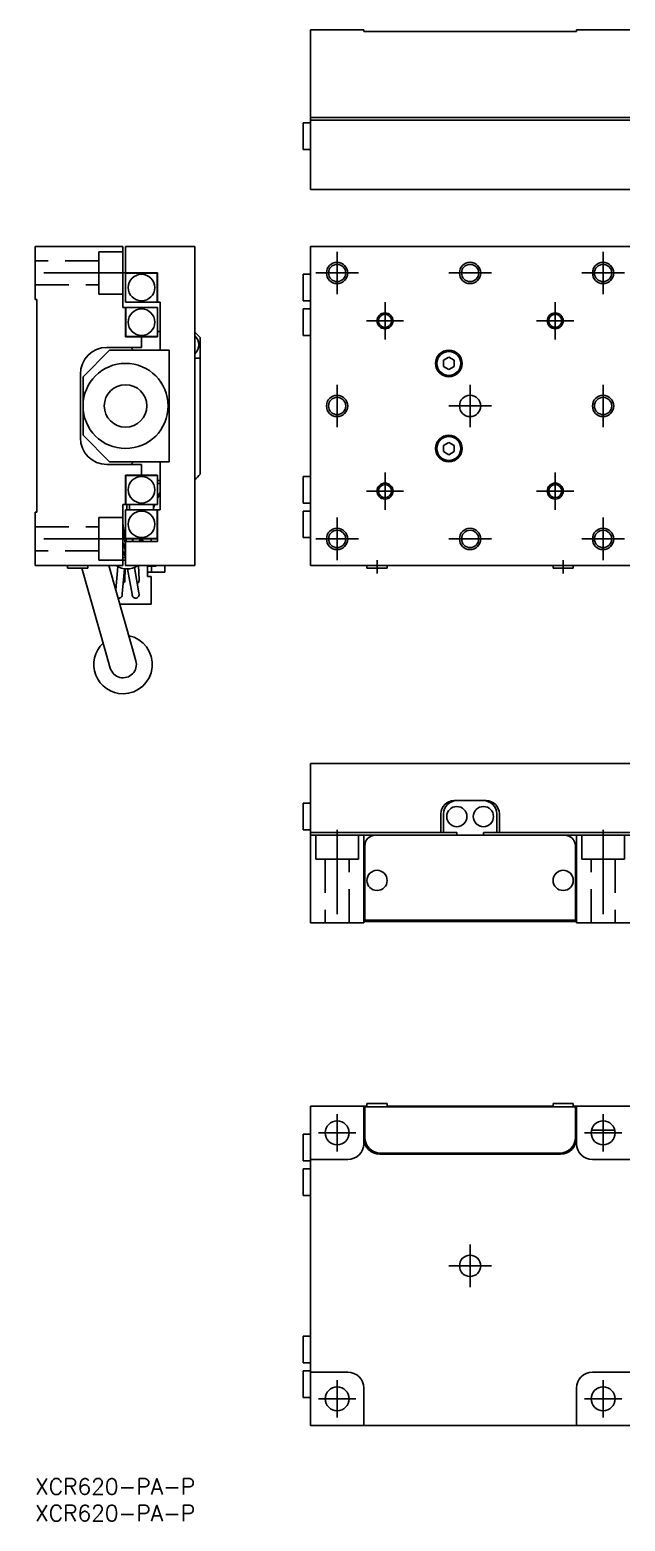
# Model space of a CAD drawing. Extents: x -1 to 292, y -8 to 272.
# Drawn here: x -1 to 110.9, y -8 to 272.4 of the extents above; entities that cross this region are included whole.
import ezdxf

# ---------------------------------------------------------------- set-up
doc = ezdxf.new("R2010")
doc.units = 0
doc.header["$LTSCALE"] = 0.5
doc.linetypes.add('CENTER', pattern=[50.8, 31.75, -6.35, 6.35, -6.35])
doc.linetypes.add('DASHED', pattern=[19.05, 12.7, -6.35])
for name, color, linetype in [('MSM_CENTER', 1, 'CENTER'), ('MSM_CONTINUOUS', 7, 'CONTINUOUS'), ('MSM_DASHED', 4, 'DASHED'), ('MSM_NARROW', 5, 'CONTINUOUS'), ('MSM_PART_NUMBER', 7, 'CONTINUOUS')]:
    doc.layers.add(name, color=color, linetype=linetype)
doc.styles.get("Standard").update_dxf_attribs({"font": 'txt.shx', "height": 3, "bigfont": 'bigfont.shx'})

msp = doc.modelspace()

# ---------------------------------------------------------------- linework, layer by layer
at = {"layer": 'MSM_CENTER'}
for p, q in [((56.77, 230.66), (56.77, 222.66)), ((106.77, 230.66), (106.77, 222.66)), ((17.5, 226.66), (-1, 226.66)), ((52.77, 226.66), (60.77, 226.66)), ((77.77, 226.66), (85.77, 226.66)), ((102.77, 226.66), (110.77, 226.66)), ((65.77, 221.16), (65.77, 214.16)), ((97.77, 221.16), (97.77, 214.16)), ((62.27, 217.66), (69.27, 217.66)), ((94.27, 217.66), (101.27, 217.66)), ((56.77, 205.66), (56.77, 197.66)), ((81.77, 205.66), (81.77, 197.66)), ((106.77, 205.66), (106.77, 197.66)), ((77.77, 201.66), (85.77, 201.66)), ((65.77, 189.16), (65.77, 182.16)), ((97.77, 189.16), (97.77, 182.16)), ((62.27, 185.66), (69.27, 185.66)), ((94.27, 185.66), (101.27, 185.66)), ((56.77, 180.66), (56.77, 172.66)), ((106.77, 180.66), (106.77, 172.66)), ((17.5, 176.66), (-1, 176.66)), ((52.77, 176.66), (60.77, 176.66)), ((77.77, 176.66), (85.77, 176.66)), ((102.77, 176.66), (110.77, 176.66)), ((64.27, 172.66), (64.27, 170.16)), ((99.27, 172.66), (99.27, 170.16)), ((56.77, 121.96), (56.77, 103.46)), ((106.77, 121.96), (106.77, 103.46)), ((56.77, 68.5), (56.77, 61.5)), ((106.77, 68.5), (106.77, 61.5)), ((53.27, 65), (60.27, 65)), ((103.27, 65), (110.27, 65)), ((81.77, 44), (81.77, 36)), ((77.77, 40), (85.77, 40)), ((56.77, 18.5), (56.77, 11.5)), ((106.77, 18.5), (106.77, 11.5)), ((53.27, 15), (60.27, 15)), ((103.27, 15), (110.27, 15))]:
    msp.add_line(p, q, dxfattribs=at)
at = {"layer": 'MSM_CONTINUOUS'}
for p, q in [((51.77, 272.37), (61.77, 272.37)), ((51.77, 272.37), (51.77, 255.87)), ((61.77, 272.37), (61.77, 272.07)), ((101.77, 272.07), (61.77, 272.07)), ((101.77, 272.37), (101.77, 272.07)), ((101.77, 272.37), (111.77, 272.37)), ((51.77, 255.87), (111.77, 255.87)), ((51.77, 255.87), (51.77, 255.37)), ((111.77, 255.37), (51.77, 255.37)), ((51.77, 255.37), (51.77, 242.37)), ((50.37, 252.37), (50.37, 254.87)), ((51.77, 254.87), (50.37, 254.87)), ((50.37, 249.87), (50.37, 252.37)), ((50.37, 249.87), (51.77, 249.87)), ((111.77, 242.37), (51.77, 242.37)), ((0, 221.66), (0, 231.66)), ((0, 231.66), (16.5, 231.66)), ((16.5, 231.66), (16.5, 220.16)), ((17, 231.66), (30, 231.66)), ((17, 226.66), (17, 231.66)), ((30, 231.66), (30, 171.66)), ((111.77, 231.66), (51.77, 231.66)), ((51.77, 231.66), (51.77, 171.66)), ((17, 226.61), (17, 226.66)), ((23, 226.66), (17, 226.66)), ((22.95, 226.61), (17, 226.61)), ((17, 226.61), (17, 221.16)), ((22.95, 226.61), (23, 226.66)), ((22.95, 221.16), (22.95, 226.61)), ((23, 221.16), (23, 226.66)), ((50.37, 221.41), (50.37, 226.41)), ((51.77, 226.41), (50.37, 226.41)), ((0, 221.66), (0.3, 221.66)), ((0.3, 221.66), (0.3, 181.66)), ((16.5, 220.16), (17, 220.16)), ((22.95, 221.16), (17, 221.16)), ((17, 220.16), (17, 214.66)), ((17, 220.16), (17.05, 220.16)), ((17.05, 220.16), (17.05, 214.71)), ((17.05, 220.16), (23, 220.16)), ((23, 221.16), (22.95, 221.16)), ((23.5, 221.16), (23, 221.16)), ((23, 214.71), (23, 220.16)), ((23.5, 212.16), (23.5, 221.16)), ((50.37, 221.41), (51.77, 221.41)), ((50.37, 214.91), (50.37, 219.91)), ((51.77, 219.91), (50.37, 219.91)), ((17.05, 214.71), (17, 214.66)), ((17, 214.66), (20, 214.66)), ((17.05, 214.71), (23, 214.71)), ((20, 214.66), (20, 212.66)), ((23, 214.66), (20, 214.66)), ((23.5, 215.66), (23, 215.66)), ((23, 214.71), (23, 214.66)), ((31, 214.5), (31, 210.66)), ((50.37, 214.91), (51.77, 214.91)), ((14, 212.16), (9, 207.16)), ((20, 212.66), (13.5, 212.66)), ((23.5, 212.16), (14, 212.16)), ((18, 212.66), (18.5, 212.16)), ((25.2, 212.16), (23.5, 212.16)), ((25.2, 191.16), (25.2, 212.16)), ((30, 210.66), (31, 210.66)), ((31, 188.81), (31, 210.66)), ((76.77, 210.24), (77.77, 210.81)), ((77.77, 210.81), (78.77, 210.24)), ((8.5, 207.66), (8.5, 195.66)), ((76.77, 209.08), (76.77, 210.24)), ((77.77, 208.5), (76.77, 209.08)), ((78.77, 209.08), (77.77, 208.5)), ((78.77, 210.24), (78.77, 209.08)), ((9, 201.66), (9, 207.16)), ((9, 196.16), (9, 201.66)), ((9, 196.16), (14, 191.16)), ((76.77, 194.24), (77.77, 194.81)), ((76.77, 193.08), (76.77, 194.24)), ((77.77, 194.81), (78.77, 194.24)), ((78.77, 194.24), (78.77, 193.08)), ((13.5, 190.66), (20, 190.66)), ((23.5, 191.16), (14, 191.16)), ((18.5, 191.16), (18, 190.66)), ((20, 190.66), (20, 188.66)), ((23.5, 182.16), (23.5, 191.16)), ((23.5, 191.16), (25.2, 191.16)), ((77.77, 192.5), (76.77, 193.08)), ((78.77, 193.08), (77.77, 192.5)), ((17.05, 188.61), (17, 188.66)), ((20, 188.66), (17, 188.66)), ((17, 188.66), (17, 183.16)), ((23, 188.61), (17.05, 188.61)), ((17.05, 188.61), (17.05, 183.16)), ((20, 188.66), (23, 188.66)), ((23, 188.66), (23, 188.61)), ((23, 183.16), (23, 188.61)), ((31, 188.81), (31, 188.81)), ((50.37, 188.41), (50.37, 183.41)), ((51.77, 188.41), (50.37, 188.41)), ((23, 187.66), (23.5, 187.66)), ((23, 184.27), (23.5, 185.45)), ((16.5, 183.16), (16.5, 171.66)), ((17, 183.16), (16.5, 183.16)), ((17.05, 183.16), (17, 183.16)), ((17.05, 183.16), (23, 183.16)), ((17.23, 182.93), (17.19, 183.16)), ((17.23, 183.16), (17.21, 182.16)), ((17.75, 183.16), (17.75, 182.16)), ((22.25, 182.16), (22.25, 183.16)), ((22.25, 182.5), (22.53, 183.16)), ((23.25, 184.86), (23.5, 184.86)), ((50.37, 183.41), (51.77, 183.41)), ((0, 181.66), (0.3, 181.66)), ((0, 171.66), (0, 181.66)), ((16.5, 179.56), (17, 176.11)), ((22.95, 182.16), (17, 182.16)), ((17, 182.16), (17, 176.71)), ((22.95, 176.71), (22.95, 182.16)), ((22.95, 182.16), (23, 182.16)), ((23, 176.16), (23, 182.16)), ((23, 182.16), (23.5, 182.16)), ((50.37, 181.91), (50.37, 176.91)), ((51.77, 181.91), (50.37, 181.91)), ((16.94, 175.92), (16.5, 178.21)), ((17, 176.71), (22.95, 176.71)), ((17, 176.66), (17, 176.71)), ((23, 176.66), (17, 176.66)), ((17.09, 176.66), (17.08, 176.16)), ((18.46, 176.66), (18.25, 176.16)), ((18.29, 176.24), (18.29, 176.66)), ((19.56, 176.16), (19.77, 176.66)), ((19.86, 176.16), (19.97, 176.66)), ((21.81, 176.16), (21.81, 176.66)), ((22.95, 176.71), (23, 176.66)), ((50.37, 176.91), (51.77, 176.91)), ((16.92, 174.69), (16.5, 176.01)), ((16.9, 173.44), (16.5, 174.39)), ((17, 171.66), (17, 176.16)), ((17, 176.16), (23, 176.16)), ((16.5, 171.66), (0, 171.66)), ((6.1, 171.66), (6.1, 171.16)), ((9.9, 171.16), (6.1, 171.16)), ((8.77, 171.16), (13.36, 155.07)), ((9.9, 171.16), (9.9, 171.66)), ((18.17, 156.45), (13.83, 171.66)), ((15.54, 171.47), (15.14, 167.08)), ((16.38, 166.34), (16.8, 171.04)), ((17, 173.16), (16.5, 173.16)), ((17, 172.66), (16.5, 172.66)), ((16.86, 168.98), (16.91, 171.03)), ((30, 171.66), (17, 171.66)), ((19.49, 166.51), (18.65, 171.29)), ((19.55, 168.98), (19.46, 171.66)), ((21.1, 169.61), (21.1, 171.66)), ((21.1, 171.51), (21.7, 171.51)), ((21.66, 171.51), (21.66, 171.66)), ((21.7, 171.51), (21.85, 171.51)), ((21.85, 171.51), (22.75, 171.51)), ((21.85, 170.41), (21.85, 171.51)), ((22.75, 171.51), (22.75, 171.66)), ((24.38, 170.41), (24.38, 171.66)), ((111.77, 171.66), (51.77, 171.66)), ((62.37, 171.66), (62.37, 171.16)), ((66.17, 171.16), (62.37, 171.16)), ((66.17, 171.16), (66.17, 171.66)), ((97.37, 171.66), (97.37, 171.16)), ((101.17, 171.16), (97.37, 171.16)), ((101.17, 171.16), (101.17, 171.66)), ((16.85, 168.84), (16.86, 168.98)), ((17.38, 171.01), (18.21, 166.29)), ((19.55, 168.82), (19.55, 168.98)), ((21.1, 169.61), (21.81, 169.61)), ((21.35, 170.41), (21.7, 170.41)), ((21.85, 170.41), (21.7, 170.41)), ((21.81, 164.41), (21.81, 169.61)), ((21.85, 170.41), (24.38, 170.41)), ((16.36, 166.12), (16.38, 166.34)), ((18.21, 166.29), (18.25, 166.07)), ((19.53, 166.3), (19.49, 166.51)), ((21.81, 164.41), (15.9, 164.41)), ((13.36, 155.07), (14.13, 152.37)), ((18.94, 153.74), (18.17, 156.45)), ((51.77, 134.46), (51.77, 121.46)), ((111.77, 134.46), (51.77, 134.46)), ((50.37, 126.96), (50.37, 124.46)), ((51.77, 126.96), (50.37, 126.96)), ((78.77, 127.46), (84.77, 127.46)), ((50.37, 124.46), (50.37, 121.96)), ((76.27, 121.46), (76.27, 124.96)), ((76.77, 124.96), (76.77, 121.46)), ((86.77, 121.46), (86.77, 124.96)), ((87.27, 124.96), (87.27, 121.46)), ((50.37, 121.96), (51.77, 121.96)), ((76.27, 121.46), (51.77, 121.46)), ((51.77, 121.46), (51.77, 120.96)), ((51.77, 120.96), (51.77, 104.46)), ((51.77, 120.96), (61.77, 120.96)), ((61.77, 104.46), (61.77, 120.96)), ((61.77, 120.96), (63.97, 120.96)), ((99.57, 120.96), (63.97, 120.96)), ((76.77, 121.46), (76.27, 121.46)), ((76.77, 121.46), (79.27, 121.46)), ((79.27, 121.46), (79.27, 120.96)), ((84.27, 120.96), (84.27, 121.46)), ((84.27, 121.46), (86.77, 121.46)), ((87.27, 121.46), (86.77, 121.46)), ((111.77, 121.46), (87.27, 121.46)), ((99.57, 120.96), (101.77, 120.96)), ((101.77, 104.46), (101.77, 120.96)), ((101.77, 120.96), (111.77, 120.96)), ((61.97, 105.46), (61.97, 118.96)), ((101.57, 105.46), (101.57, 118.96)), ((51.77, 104.46), (61.77, 104.46)), ((61.97, 105.96), (61.77, 105.96)), ((61.77, 104.76), (64.77, 104.76)), ((61.97, 104.96), (61.97, 105.46)), ((101.57, 104.96), (61.97, 104.96)), ((98.77, 104.76), (64.77, 104.76)), ((98.77, 104.76), (101.77, 104.76)), ((101.77, 105.96), (101.57, 105.96)), ((101.57, 105.46), (101.57, 104.96)), ((101.77, 104.46), (111.77, 104.46)), ((62.37, 70.5), (66.17, 70.5)), ((62.37, 70.5), (62.37, 69.9)), ((66.17, 69.9), (66.17, 70.5)), ((97.37, 70.5), (101.17, 70.5)), ((97.37, 70.5), (97.37, 69.9)), ((101.17, 69.9), (101.17, 70.5)), ((51.77, 70), (51.77, 60)), ((51.77, 70), (61.77, 70)), ((62.37, 70), (61.77, 70)), ((61.77, 70), (61.77, 63)), ((61.97, 69.4), (61.77, 69.4)), ((61.97, 69.9), (101.57, 69.9)), ((61.97, 69.4), (61.97, 69.9)), ((61.97, 64.2), (61.97, 69.4)), ((76.27, 70), (66.17, 70)), ((76.27, 70), (76.27, 69.9)), ((78.77, 70), (76.27, 70)), ((78.77, 70), (84.77, 70)), ((87.27, 70), (84.77, 70)), ((87.27, 70), (87.27, 69.9)), ((97.37, 70), (87.27, 70)), ((101.77, 70), (101.17, 70)), ((101.57, 69.9), (101.57, 69.4)), ((101.57, 64.2), (101.57, 69.4)), ((101.77, 69.4), (101.57, 69.4)), ((101.77, 70), (111.77, 70)), ((101.77, 63), (101.77, 70)), ((50.37, 64.75), (50.37, 59.75)), ((51.77, 64.75), (50.37, 64.75)), ((54.52, 65), (59.02, 65)), ((108.96, 65.5), (104.58, 65.5)), ((50.37, 59.75), (51.77, 59.75)), ((58.77, 60), (51.77, 60)), ((51.77, 20), (51.77, 60)), ((98.77, 61), (64.77, 61)), ((98.57, 61.2), (64.97, 61.2)), ((111.77, 60), (104.77, 60)), ((50.37, 58.25), (50.37, 53.25)), ((51.77, 58.25), (50.37, 58.25)), ((50.37, 53.25), (51.77, 53.25)), ((50.37, 21.75), (50.37, 26.75)), ((51.77, 26.75), (50.37, 26.75)), ((50.37, 21.75), (51.77, 21.75)), ((50.37, 15.25), (50.37, 20.25)), ((51.77, 20.25), (50.37, 20.25)), ((51.77, 20), (58.77, 20)), ((51.77, 20), (51.77, 10)), ((104.77, 20), (111.77, 20)), ((61.77, 17), (61.77, 10)), ((101.77, 10), (101.77, 17)), ((50.37, 15.25), (51.77, 15.25)), ((51.77, 10), (61.77, 10)), ((101.77, 10), (61.77, 10)), ((101.77, 10), (111.77, 10))]:
    msp.add_line(p, q, dxfattribs=at)
for centre, radius in [((56.77, 226.66), 1.62), ((81.77, 226.66), 1.62), ((106.77, 226.66), 1.62), ((20, 223.91), 2.5), ((20, 217.41), 2.5), ((65.77, 217.66), 1.23), ((97.77, 217.66), 1.23), ((77.77, 209.66), 2.25), ((17, 201.66), 8), ((17, 201.66), 4), ((56.77, 201.66), 1.62), ((106.77, 201.66), 1.62), ((77.77, 193.66), 2.25), ((65.77, 185.66), 1.23), ((97.77, 185.66), 1.23), ((56.77, 176.66), 1.62), ((81.77, 176.66), 1.62), ((106.77, 176.66), 1.62), ((79.27, 124.46), 1.9), ((84.27, 124.46), 1.9), ((64.27, 112.46), 1.9), ((99.27, 112.46), 1.9), ((56.77, 65), 2.25), ((106.77, 65), 2.25), ((56.77, 15), 2.25), ((106.77, 15), 2.25)]:
    msp.add_circle(centre, radius, dxfattribs=at)
at = {"layer": 'MSM_CONTINUOUS', "extrusion": (0, 0, -1)}
for centre, radius in [((-77.77, 209.66), 2.5), ((-81.77, 201.66), 2), ((-77.77, 193.66), 2.5), ((-20, 185.91), 2.5), ((-20, 179.41), 2.5), ((-81.77, 40), 2)]:
    msp.add_circle(centre, radius, dxfattribs=at)
at = {"layer": 'MSM_CONTINUOUS'}
for centre, radius, start, end in [((17, 201.66), 19, 42.5369, 46.8264), ((28.5, 213.16), 2.25, 311.8103, 48.1897), ((23.3, 186.51), 0.6, 90, 120), ((23.3, 186.51), 0.6, 70.5288, 90), ((17.27, 174.51), 3.5, 98.8136, 101.7675), ((17.27, 174.51), 3.5, 28.1271, 37.9), ((17.27, 174.51), 3.5, 234.5168, 305.4832), ((16.2, 168.86), 0.657, 303.1501, 358.7347), ((18.89, 168.85), 0.657, 296.1467, 357.6417), ((15.71, 166.18), 0.653, 258.4954, 355.4222), ((18.89, 166.18), 0.65, 189.075, 10.9211), ((16.53, 153.06), 5.5, 132.9468, 270), ((16.53, 153.06), 5.5, 270, 78.8754), ((79.27, 124.96), 2.5, 90, 180), ((84.27, 124.96), 2.5, 0, 90), ((63.97, 118.96), 2, 90, 180), ((99.57, 118.96), 2, 0, 90), ((64.97, 64.2), 3, 180, 270), ((98.57, 64.2), 3, 270, 0)]:
    msp.add_arc(centre, radius, start, end, dxfattribs=at)
at = {"layer": 'MSM_CONTINUOUS', "extrusion": (0, 0, -1)}
for centre, radius, start, end in [((-13.5, 207.66), 5, 0, 90), ((-13.5, 195.66), 5, 270, 0), ((-17, 201.66), 19, 222.5369, 226.8264), ((-16.35, 174.51), 0.6, 162.212, 238.1917), ((-16.35, 175.81), 0.6, 169.1542, 232.4513), ((-16.35, 173.21), 0.6, 246.4435, 255.5225), ((-16.35, 173.21), 0.6, 156.9836, 184.7802), ((-21.35, 170.16), 0.25, 0, 90), ((-16.53, 153.06), 2.5, 164.0889, 344.0889), ((-78.77, 124.96), 2.5, 0, 90), ((-84.77, 124.96), 2.5, 90, 180), ((-58.77, 63), 3, 180, 270), ((-64.77, 64), 3, 270, 0), ((-98.77, 64), 3, 180, 270), ((-104.77, 63), 3, 270, 0), ((-58.77, 17), 3, 90, 180), ((-104.77, 17), 3, 0, 90)]:
    msp.add_arc(centre, radius, start, end, dxfattribs=at)
at = {"layer": 'MSM_DASHED'}
for p, q in [((16.5, 230.66), (12, 230.66)), ((12, 230.66), (12, 226.66)), ((12, 228.91), (0, 228.91)), ((0, 224.41), (12, 224.41)), ((12, 226.66), (12, 222.66)), ((12, 222.66), (16.5, 222.66)), ((12, 180.66), (16.5, 180.66)), ((12, 176.66), (12, 180.66)), ((0, 178.91), (12, 178.91)), ((12, 172.66), (12, 176.66)), ((12, 174.41), (0, 174.41)), ((16.5, 172.66), (12, 172.66)), ((52.77, 120.96), (52.77, 116.46)), ((60.77, 116.46), (60.77, 120.96)), ((102.77, 116.46), (102.77, 120.96)), ((110.77, 120.96), (110.77, 116.46)), ((52.77, 116.46), (56.77, 116.46)), ((54.52, 116.46), (54.52, 104.46)), ((56.77, 116.46), (60.77, 116.46)), ((59.02, 104.46), (59.02, 116.46)), ((106.77, 116.46), (102.77, 116.46)), ((104.52, 104.46), (104.52, 116.46)), ((110.77, 116.46), (106.77, 116.46)), ((109.02, 116.46), (109.02, 104.46))]:
    msp.add_line(p, q, dxfattribs=at)
at = {"layer": 'MSM_NARROW'}
for centre, radius in [((56.77, 226.66), 2), ((81.77, 226.66), 2), ((106.77, 226.66), 2), ((65.77, 217.66), 1.5), ((97.77, 217.66), 1.5), ((56.77, 201.66), 2), ((106.77, 201.66), 2), ((65.77, 185.66), 1.5), ((97.77, 185.66), 1.5), ((56.77, 176.66), 2), ((81.77, 176.66), 2), ((106.77, 176.66), 2)]:
    msp.add_circle(centre, radius, dxfattribs=at)

# ---------------------------------------------------------------- texts
at = {"layer": 'MSM_PART_NUMBER'}
for p in [(0, -3), (0, -8)]:
    msp.add_text('XCR620-PA-P', height=3, dxfattribs=at).set_placement(p)

doc.saveas('drawing.dxf')
